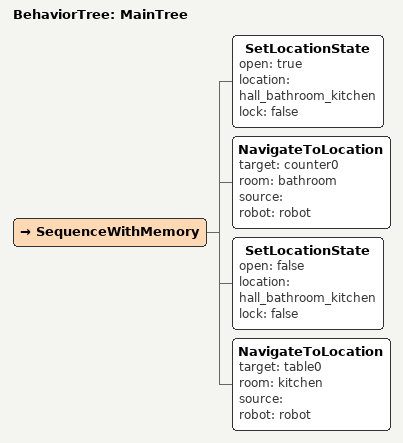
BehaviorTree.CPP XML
<?xml version="1.0" encoding="UTF-8"?>
<root BTCPP_format="4"
      main_tree_to_execute="MainTree">
  <BehaviorTree ID="MainTree">
    <SequenceWithMemory>
      <SetLocationState open="true"
                        location="hall_bathroom_kitchen"
                        lock="false"/>
      <NavigateToLocation target="counter0"
                          room="bathroom"
                          source=""
                          robot="robot"/>
      <SetLocationState open="false"
                        location="hall_bathroom_kitchen"
                        lock="false"/>
      <NavigateToLocation target="table0"
                          room="kitchen"
                          source=""
                          robot="robot"/>
    </SequenceWithMemory>
  </BehaviorTree>

</root>
